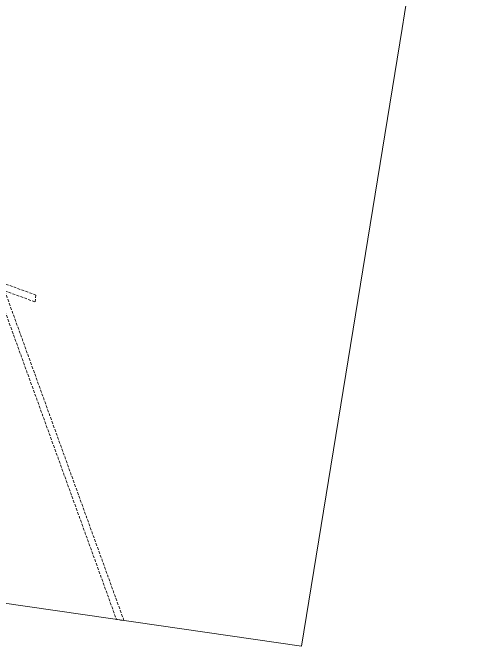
# Model space of a CAD drawing. Header units: metres. Extents: x 229048 to 234217, y 6158920 to 6161532.
# Drawn here: x 233317 to 233954, y 6159046 to 6159898 of the extents above; entities that cross this region are included whole.
import ezdxf

# ---------------------------------------------------------------- set-up
doc = ezdxf.new("R2010")
doc.units = ezdxf.units.M
doc.linetypes.add('HIDDEN', pattern=[0.375, 0.25, -0.125])
doc.linetypes.add('HIDDEN2', pattern=[0.1875, 0.125, -0.0625])
doc.layers.add('Cadastre Land Parcels_SP_EXT', color=8, linetype='Continuous', lineweight=5)
doc.layers.add('Cadastre Other Property_SP_EXT', color=8, linetype='HIDDEN', lineweight=5)

msp = doc.modelspace()

# ---------------------------------------------------------------- linework, layer by layer
at = {"layer": 'Cadastre Land Parcels_SP_EXT', "linetype": 'Continuous'}
msp.add_lwpolyline([(232092.67, 6159583.64), (232488.97, 6159519.86), (232446.07, 6159228.04), (233245.36, 6159112.53), (233265.25, 6159109.66), (233448.28, 6159083.2), (233705.55, 6159046), (233840.72, 6159876.44), (233844, 6159896.3), (233953.94, 6160571.89)], dxfattribs=at)
at = {"layer": 'Cadastre Other Property_SP_EXT', "linetype": 'HIDDEN2', "ltscale": 30}
msp.add_lwpolyline([(232573.51, 6159209.62), (232642.33, 6159726.06), (232880.7, 6159679.74), (233295.08, 6159527.96), (233456.44, 6159082), (233466.52, 6159080.56), (233306.16, 6159523.88), (233346.93, 6159508.96), (233348.16, 6159518.09), (233302.12, 6159534.97), (233234.7, 6159721.41), (233226.16, 6159718.52), (233291.07, 6159539), (232883.06, 6159688.44), (232643.56, 6159734.98), (232644.89, 6159744.9), (232636.02, 6159746.61), (232634.77, 6159736.69), (232127.51, 6159835.26), (232126.25, 6159826.34), (232633.44, 6159727.74), (232564.62, 6159210.92), (232573.51, 6159209.62)], close=True, dxfattribs=at)

doc.saveas('drawing.dxf')
